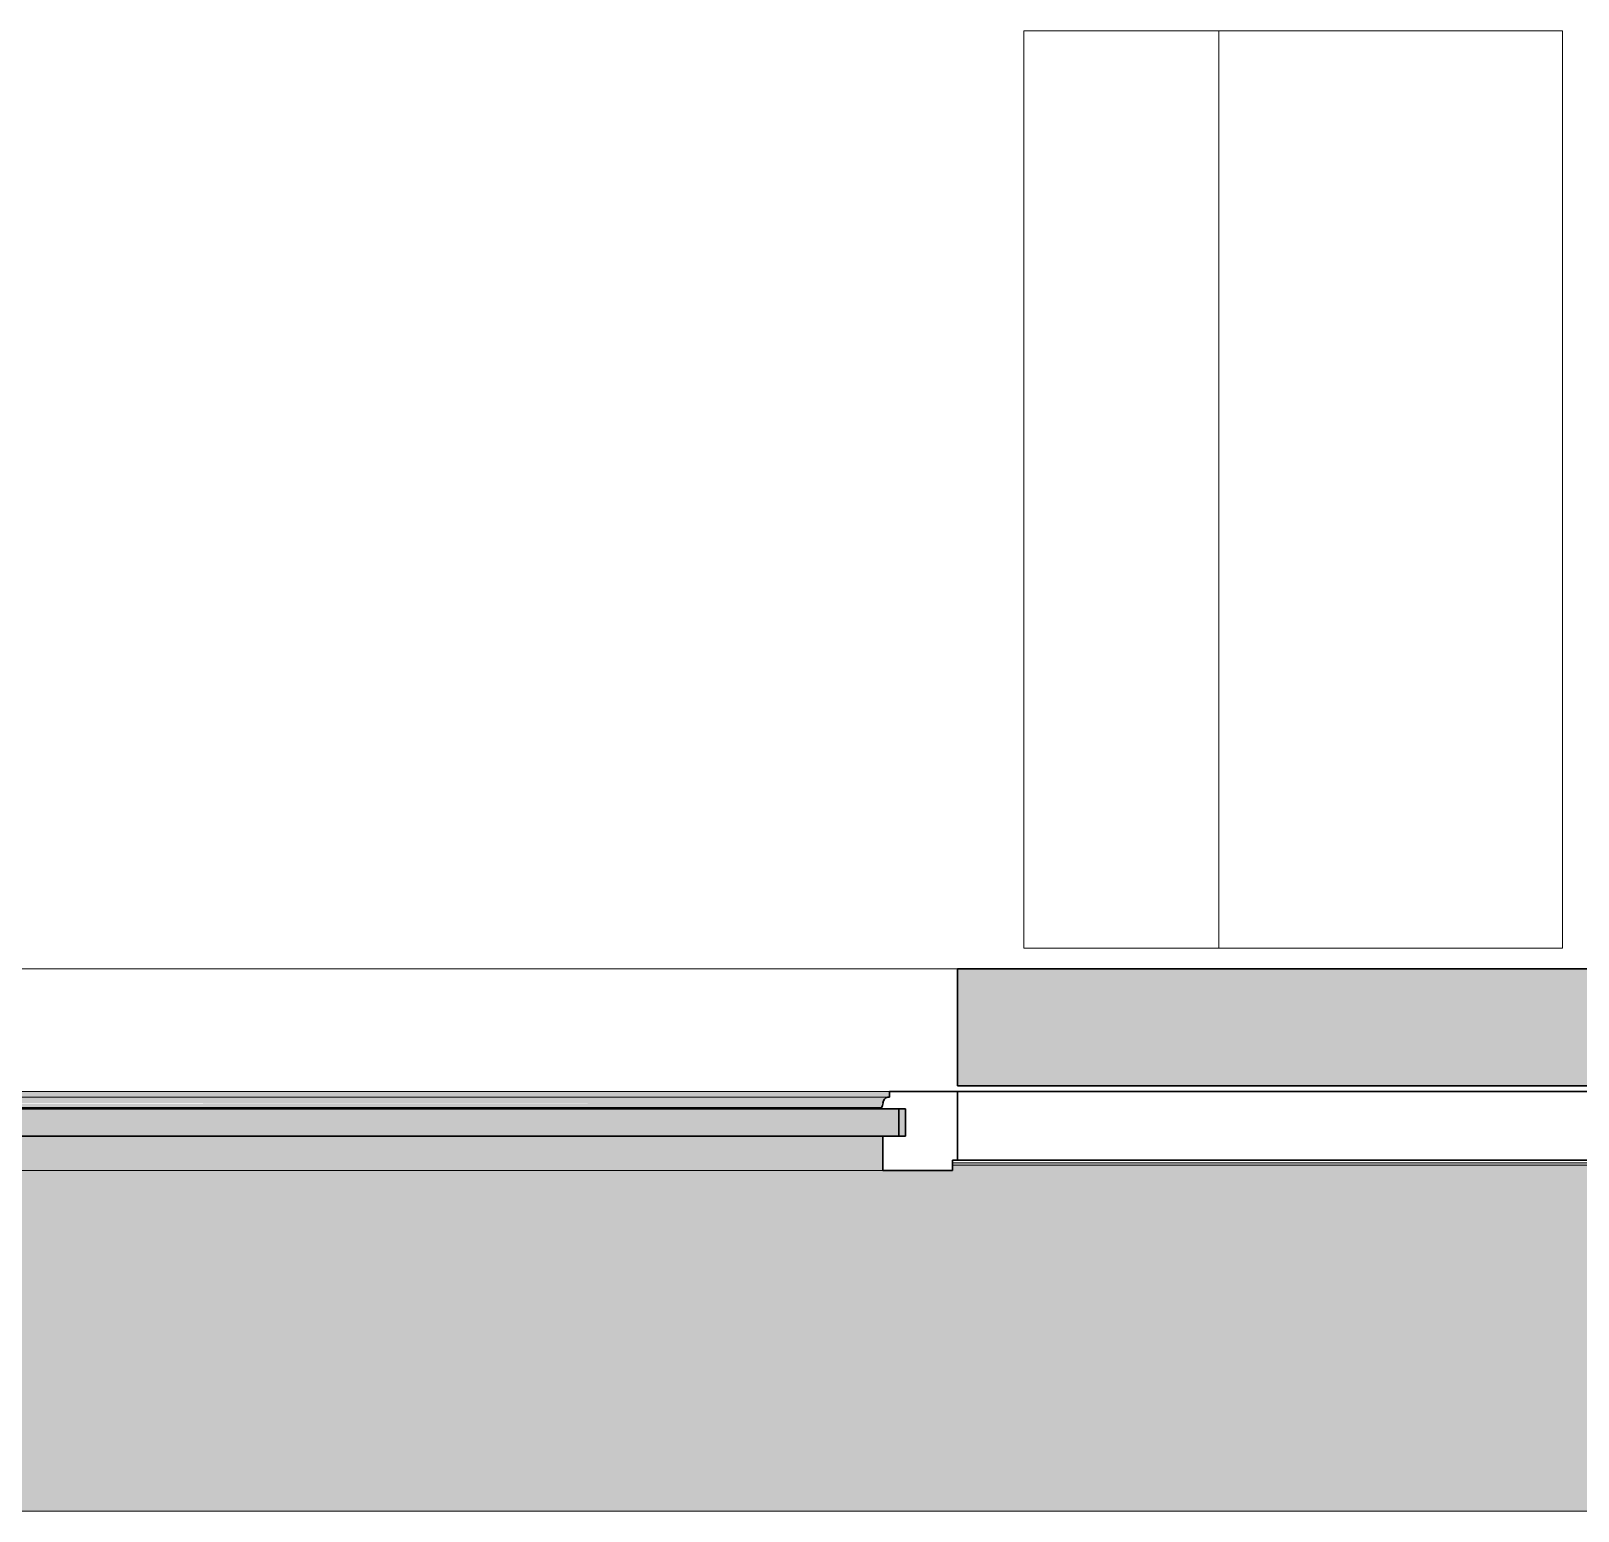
# Model space of a CAD drawing. Header units: millimetres. Extents: x 79795 to 317870, y -36033 to 97293.
# Drawn here: x 215961 to 217311, y 8896 to 10187 of the extents above; entities that cross this region are included whole.
import ezdxf

# ---------------------------------------------------------------- set-up
doc = ezdxf.new("R2010")
doc.units = ezdxf.units.MM
doc.header["$MEASUREMENT"] = 0
for name, color, linetype, lineweight in [('CSM-STL-XX-ZZ-M3-A-XXXX-00001_detached _19_04_21__rvt-1-Level 4$0$A-GLAZ', 7, 'CONTINUOUS', 9), ('CSM-STL-XX-ZZ-M3-A-XXXX-00001_detached _19_04_21__rvt-1-Level 4$0$A-WALL-PATT', 7, 'CONTINUOUS', 9), ('CSM-STL-XX-ZZ-M3-A-XXXX-00001_detached _19_04_21__rvt-1-Level 4$0$I-WALL', 7, 'CONTINUOUS', 9), ('I-FURN', 8, 'CONTINUOUS', 9)]:
    doc.layers.add(name, color=color, linetype=linetype, lineweight=lineweight)

msp = doc.modelspace()

# ---------------------------------------------------------------- hatches: boundary and pattern name
at = {"layer": 'CSM-STL-XX-ZZ-M3-A-XXXX-00001_detached _19_04_21__rvt-1-Level 4$0$A-GLAZ'}
for points in [[(216707.8, 9257.2), (216710.6, 9257.2), (216710.6, 9262.2), (215429, 9262.2), (215429, 9257.2), (216706.8, 9257.2)], [(216704.8, 9252.3), (216706.6, 9255.9), (216706.8, 9257.2), (215431.9, 9256.7), (215434.6, 9253.6), (215435.3, 9252.3), (216704.4, 9252.3)], [(216590.9, 9248.3), (216703.4, 9248.3), (216704.6, 9252.3), (215435, 9251.2), (215436.3, 9248.3), (215992.9, 9248.3)], [(216724.6, 9223.3), (216724.6, 9247.2), (215427.1, 9247.2), (215427.1, 9223.3), (216590.9, 9223.3)], [(216704.6, 9193.3), (216704.6, 9223.3), (215435, 9223.3), (215435, 9193.3), (216590.9, 9193.3)], [(222292.8, 8896.3), (222292.8, 8933.3), (222192.8, 8933.3), (222192.8, 9198), (222188.5, 9198), (222188.5, 9193.3), (220797.2, 9193.3), (220797.2, 9198), (219477.5, 9198), (219477.5, 9193.3), (218086.2, 9193.3), (218086.2, 9198), (216765.5, 9198), (216765.5, 9193.3), (215374.2, 9193.3), (215374.2, 9198), (214054.5, 9198), (214054.5, 9193.3), (212663.2, 9193.3), (212663.2, 9198), (212658.8, 9198), (212658.8, 8896.3), (222192.8, 8896.3)]]:
    msp.add_hatch(color=256, dxfattribs=at).paths.add_polyline_path(points, flags=0)
h = msp.add_hatch(color=256, dxfattribs=at)
h.paths.add_polyline_path([(222192.8, 9198), (222192.8, 9200.1), (222188.5, 9200.1), (222188.5, 9198)], flags=0)
h.paths.add_polyline_path([(220787.5, 9198), (220797.2, 9198), (220797.2, 9200.1), (219477.5, 9200.1), (219477.5, 9198), (220776.7, 9198)], flags=0)
h.paths.add_polyline_path([(218076.5, 9198), (218086.2, 9198), (218086.2, 9200.1), (216765.5, 9200.1), (216765.5, 9198), (217786.8, 9198)], flags=0)
h.paths.add_polyline_path([(215364.5, 9198), (215374.2, 9198), (215374.2, 9200.1), (214054.5, 9200.1), (214054.5, 9198), (214199, 9198)], flags=0)
h.paths.add_polyline_path([(212658.8, 9198), (212663.2, 9198), (212663.2, 9200.1), (212658.8, 9200.1)], flags=0)
at = {"layer": 'CSM-STL-XX-ZZ-M3-A-XXXX-00001_detached _19_04_21__rvt-1-Level 4$0$A-WALL-PATT'}
for points in [[(216871.8, 9267.3), (216871.8, 9369.3), (216769.8, 9369.3), (216769.8, 9267.3)], [(217979.8, 9267.3), (217979.8, 9369.3), (216871.8, 9369.3), (216871.8, 9267.3), (217786.8, 9267.3)]]:
    msp.add_hatch(color=256, dxfattribs=at).paths.add_polyline_path(points, flags=0)

# ---------------------------------------------------------------- linework, layer by layer
at = {"layer": 'CSM-STL-XX-ZZ-M3-A-XXXX-00001_detached _19_04_21__rvt-1-Level 4$0$A-GLAZ'}
for p, q in [((216710.6, 9262.2), (215429, 9262.2)), ((215430.6, 9257.2), (216709.1, 9257.2)), ((215436.3, 9248.3), (216703.4, 9248.3)), ((216709.1, 9257.2), (216710.6, 9257.2)), ((216765.5, 9200.1), (218086.2, 9200.1)), ((216765.5, 9198), (218086.2, 9198)), ((215435, 9193.3), (216704.6, 9193.3)), ((212658.8, 8896.3), (222292.8, 8896.3))]:
    msp.add_line(p, q, dxfattribs=at)
at = {"layer": 'CSM-STL-XX-ZZ-M3-A-XXXX-00001_detached _19_04_21__rvt-1-Level 4$0$A-GLAZ', "lineweight": 30}
for p, q in [((216710.6, 9262.2), (216710.6, 9257.2)), ((216769.8, 9262.2), (216710.6, 9262.2)), ((218081.8, 9262.2), (216769.8, 9262.2)), ((216769.8, 9262.2), (216769.8, 9202.3)), ((216769.8, 9202.3), (216769.8, 9262.2)), ((216703.4, 9248.3), (216703.4, 9247.2)), ((216710.6, 9257.2), (216709.1, 9257.2)), ((216724.6, 9247.2), (215427.1, 9247.2)), ((216703.4, 9247.2), (216718.6, 9247.2)), ((216718.6, 9247.2), (216718.6, 9223.3)), ((216724.6, 9223.3), (216724.6, 9247.2)), ((215427.1, 9223.3), (216724.6, 9223.3)), ((216718.6, 9223.3), (216704.6, 9223.3)), ((216704.6, 9223.3), (216704.6, 9193.3)), ((216765.5, 9193.3), (216765.5, 9202.3)), ((216765.5, 9202.3), (216769.8, 9202.3)), ((216769.8, 9202.3), (218081.8, 9202.3)), ((216704.6, 9193.3), (216765.5, 9193.3))]:
    msp.add_line(p, q, dxfattribs=at)
for centre, radius, start, end in [((216697.5, 9252.7), 7.4, 323.4261, 356.5739), ((216710.2, 9252), 5.36, 101.9524, 176.5739)]:
    msp.add_arc(centre, radius, start, end, dxfattribs=at)
at = {"layer": 'CSM-STL-XX-ZZ-M3-A-XXXX-00001_detached _19_04_21__rvt-1-Level 4$0$A-GLAZ'}
msp.add_open_spline([(216704.1, 9249.5), (216703.9, 9249.1), (216703.7, 9248.7), (216703.4, 9248.3)], degree=3, dxfattribs=at)
for points, knots in [([(216705.7, 9254.9), (216705.6, 9254.7), (216705.4, 9254.3), (216705, 9253.4), (216704.9, 9252.7), (216704.8, 9252.3)], [0.6, 0.6, 0.6, 0.6, 0.7, 0.8, 1, 1, 1, 1]), ([(216709.1, 9257.2), (216708.6, 9257.1), (216708, 9256.9), (216707.2, 9256.4), (216706.8, 9256.1), (216706.6, 9255.9)], [0, 0, 0, 0, 0.2, 0.3, 0.4, 0.4, 0.4, 0.4])]:
    msp.add_open_spline(points, degree=3, knots=knots, dxfattribs=at)
at = {"layer": 'CSM-STL-XX-ZZ-M3-A-XXXX-00001_detached _19_04_21__rvt-1-Level 4$0$I-WALL'}
msp.add_line((215369.8, 9369.3), (216769.8, 9369.3), dxfattribs=at)
at = {"layer": 'CSM-STL-XX-ZZ-M3-A-XXXX-00001_detached _19_04_21__rvt-1-Level 4$0$I-WALL', "lineweight": 30}
for p, q in [((216871.8, 9369.3), (216769.8, 9369.3)), ((216769.8, 9369.3), (216769.8, 9267.3)), ((217979.8, 9369.3), (216871.8, 9369.3)), ((216769.8, 9267.3), (216871.8, 9267.3)), ((216871.8, 9267.3), (217979.8, 9267.3))]:
    msp.add_line(p, q, dxfattribs=at)
at = {"layer": 'I-FURN'}
for p, q in [((216997.9, 10187.2), (216827.9, 10187.2)), ((216827.9, 10187.2), (216827.9, 9387.2)), ((217297.9, 10187.2), (216997.9, 10187.2)), ((216997.9, 10187.2), (216997.9, 9387.2)), ((217297.9, 9387.2), (217297.9, 10187.2)), ((216827.9, 9387.2), (216997.9, 9387.2)), ((216997.9, 9387.2), (217297.9, 9387.2))]:
    msp.add_line(p, q, dxfattribs=at)

doc.saveas('drawing.dxf')
